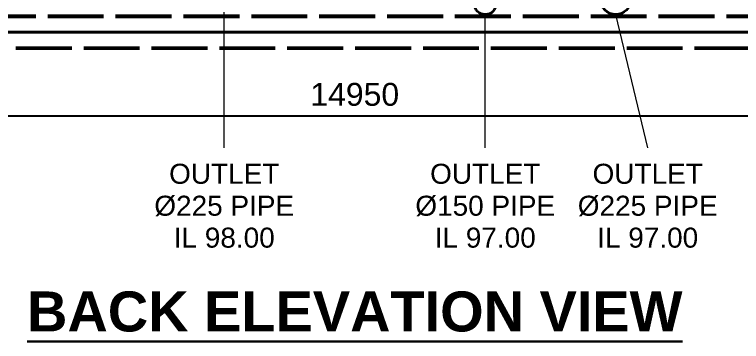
# Model space of a CAD drawing. Header units: millimetres. Extents: x -6738 to 17974, y -5396 to 4356.
# Drawn here: x 4469 to 10892, y -2910 to -21 of the extents above; entities that cross this region are included whole.
import ezdxf
from ezdxf.enums import TextEntityAlignment as Align

# ---------------------------------------------------------------- set-up
doc = ezdxf.new("R2010")
doc.units = ezdxf.units.MM
doc.linetypes.add('DASH_494_106', pattern=[599.722222, 493.888889, -105.833333])
for name, color, linetype in [('ANNOTATIONS', 7, 'Continuous'), ('DIMENSIONS', 7, 'Continuous'), ('GEOFAB', 5, 'Continuous'), ('PIPES', 7, 'Continuous')]:
    doc.layers.add(name, color=color, linetype=linetype)
doc.styles.add('ARIAL', font='arial.ttf')
doc.styles.add('ARIAL_BOLD', font='arialbd.ttf')
doc.dimstyles.get("Standard").update_dxf_attribs({"dimtxt": 2.5, "dimasz": 2.5, "dimexe": 1.25, "dimexo": 0.625, "dimtad": 1, "dimcen": 2.5, "dimazin": 3, "dimtfac": 1, "dimtmove": 0, "dimatfit": 3})

msp = doc.modelspace()

# ---------------------------------------------------------------- linework, layer by layer
at = {"layer": 'ANNOTATIONS', "lineweight": 18}
for p, q in [((6321.9, -1199.4), (6321.9, 0)), ((8628.1, -1199.4), (8628.1, -21.2)), ((10063.4, -1199.4), (9781.2, -21.2))]:
    msp.add_line(p, q, dxfattribs=at)
at = {"layer": 'ANNOTATIONS', "lineweight": 30}
msp.add_line((4580.1, -2910.4), (10369.9, -2910.4), dxfattribs=at)
at = {"layer": 'GEOFAB', "color": 6, "lineweight": 40}
msp.add_line((-176.4, -176.4), (15126.4, -176.4), dxfattribs=at)
at = {"layer": 'GEOFAB', "color": 5, "linetype": 'DASH_494_106', "lineweight": 50}
msp.add_line((-317.5, -317.5), (15267.5, -317.5), dxfattribs=at)
at = {"layer": 'GEOFAB', "color": 5, "linetype": 'DASH_494_106', "lineweight": 53}
msp.add_lwpolyline([(-35.3, -35.3), (14985.3, -35.3), (14985.3, 1595.3), (-35.3, 1595.3)], close=True, dxfattribs=at)
at = {"layer": 'PIPES', "color": 5, "lineweight": 35}
for centre, radius in [((9781.2, 112.5), 133.7), ((8628.1, 75), 96.2)]:
    msp.add_circle(centre, radius, dxfattribs=at)

# ---------------------------------------------------------------- texts
at = {"layer": 'ANNOTATIONS'}
for s, height, style, p in [('OUTLET', 176.81, 'ARIAL', (6321.9, -1516.9)), ('OUTLET', 176.81, 'ARIAL', (8628.1, -1516.9)), ('OUTLET', 176.81, 'ARIAL', (10063.4, -1516.9)), ('Ø225 PIPE', 176.81, 'ARIAL', (6321.9, -1799.2)), ('Ø150 PIPE', 176.81, 'ARIAL', (8628.1, -1799.2)), ('Ø225 PIPE', 176.81, 'ARIAL', (10063.4, -1799.2)), ('IL 98.00', 176.81, 'ARIAL', (6321.9, -2081.4)), ('IL 97.00', 176.81, 'ARIAL', (8628.1, -2081.4)), ('IL 97.00', 176.81, 'ARIAL', (10063.4, -2081.4)), ('BACK ELEVATION VIEW', 353.624, 'ARIAL_BOLD', (7475, -2822.2))]:
    msp.add_text(s, height=height, dxfattribs=dict(at, style=style)).set_placement(p, align=Align.CENTER)

# ---------------------------------------------------------------- dimensions: what is measured, and where the dimension line sits
at = {"layer": 'DIMENSIONS'}
msp.add_linear_dim(base=(0, -917.2), p1=(0, -317.5), p2=(14950, -317.5), dimstyle='Standard', override={"dimtxt": 202.071111, "dimasz": 158.75, "dimexe": 105.833333, "dimexo": 0, "dimgap": 88.194444, "dimtad": 1, "dimtih": 0, "dimtoh": 0, "dimdec": 0, "dimtxsty": 'ARIAL', "dimclrd": 7, "dimclre": 7, "dimclrt": 7}, dxfattribs=at).render()

doc.saveas('drawing.dxf')
